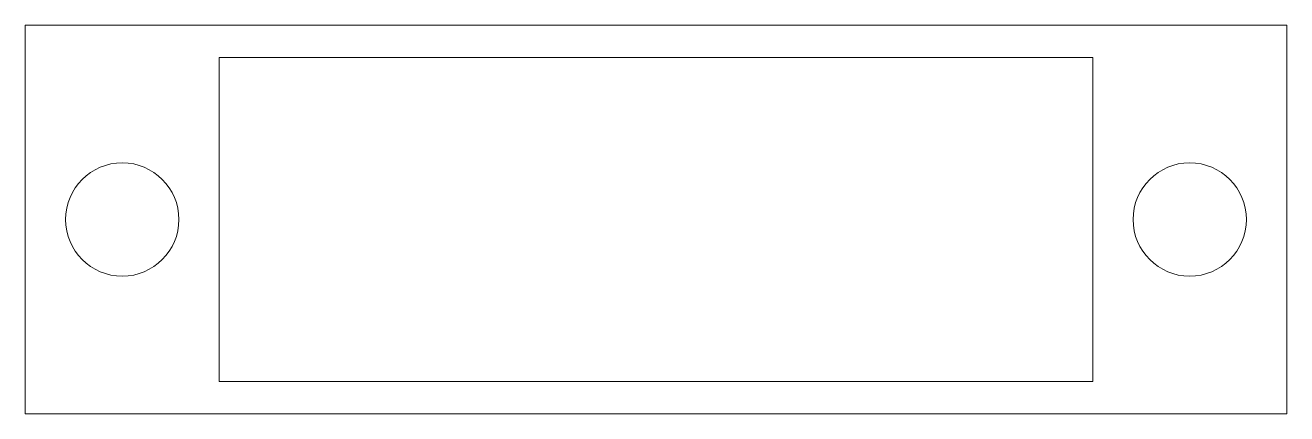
# Model space of a CAD drawing. Header units: millimetres. Extents: x -19.5 to 19.5, y -6 to 6.
import ezdxf

# ---------------------------------------------------------------- set-up
doc = ezdxf.new("R2010")
doc.units = ezdxf.units.MM
for name, color, linetype, lineweight in [('DSub-15_Cutout', 1, 'CONTINUOUS', 0), ('DSub-15_MountingHoles', 1, 'CONTINUOUS', 0), ('DSub-15_Outer', 2, 'CONTINUOUS', 0)]:
    doc.layers.add(name, color=color, linetype=linetype, lineweight=lineweight)

msp = doc.modelspace()

# ---------------------------------------------------------------- linework, layer by layer
at = {"layer": 'DSub-15_Cutout'}
for p, q in [((-13.5, -5), (-13.5, 5)), ((-13.5, 5), (13.5, 5)), ((13.5, -5), (13.5, 5)), ((13.5, -5), (-13.5, -5))]:
    msp.add_line(p, q, dxfattribs=at)
at = {"layer": 'DSub-15_MountingHoles'}
for centre in [(-16.5, 0), (16.5, 0)]:
    msp.add_circle(centre, 1.75, dxfattribs=at)
at = {"layer": 'DSub-15_Outer'}
for p, q in [((-19.5, 6), (19.5, 6)), ((-19.5, 6), (-19.5, -6)), ((19.5, 6), (19.5, -6)), ((-19.5, -6), (19.5, -6))]:
    msp.add_line(p, q, dxfattribs=at)

doc.saveas('drawing.dxf')
